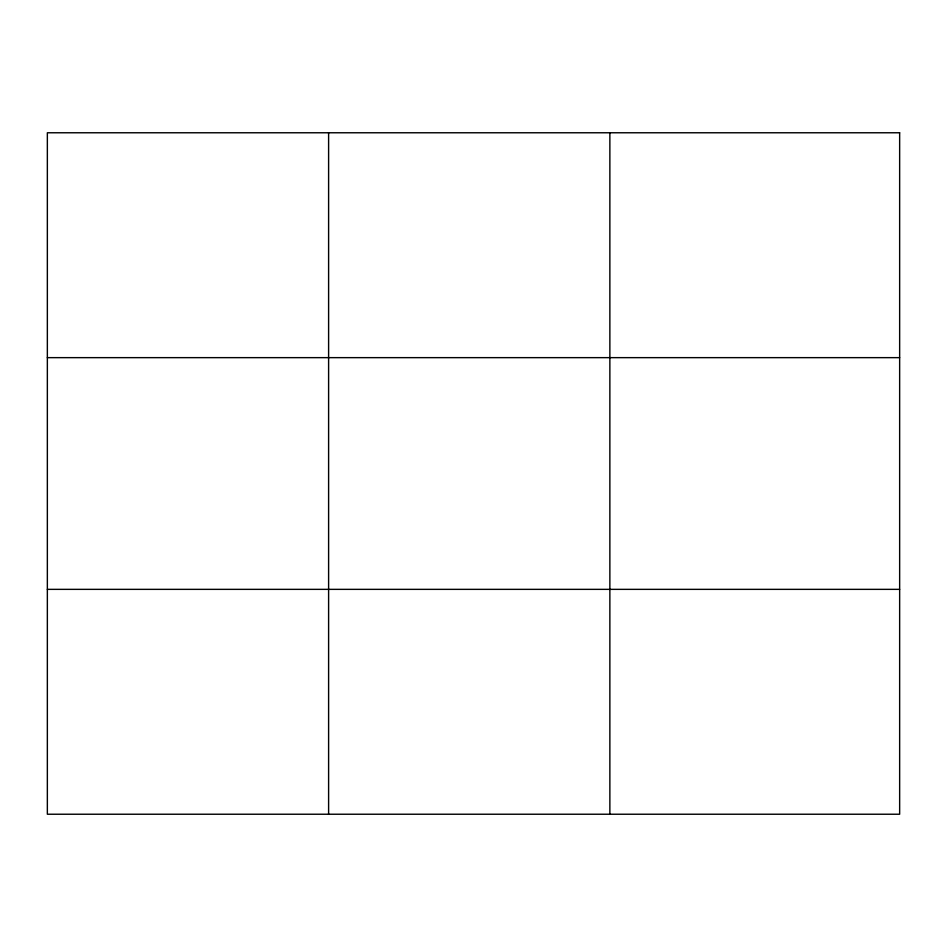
<?xml version="1.0" encoding="UTF-8"?>
<svg xmlns="http://www.w3.org/2000/svg" width="947" height="947" viewBox="0 0 947 947"><rect width="100%" height="100%" fill="white"/><g stroke="black" fill="none" stroke-linecap="round" stroke-linejoin="round"><path stroke-width="1.42" d="M328.609 814.231L328.609 132.769M609.868 814.231L609.868 132.769M47.35 357.646L899.65 357.646M47.35 589.354L899.65 589.354M899.65 132.769L899.65 814.231L47.35 814.231L47.35 132.769L899.65 132.769"/></g></svg>
